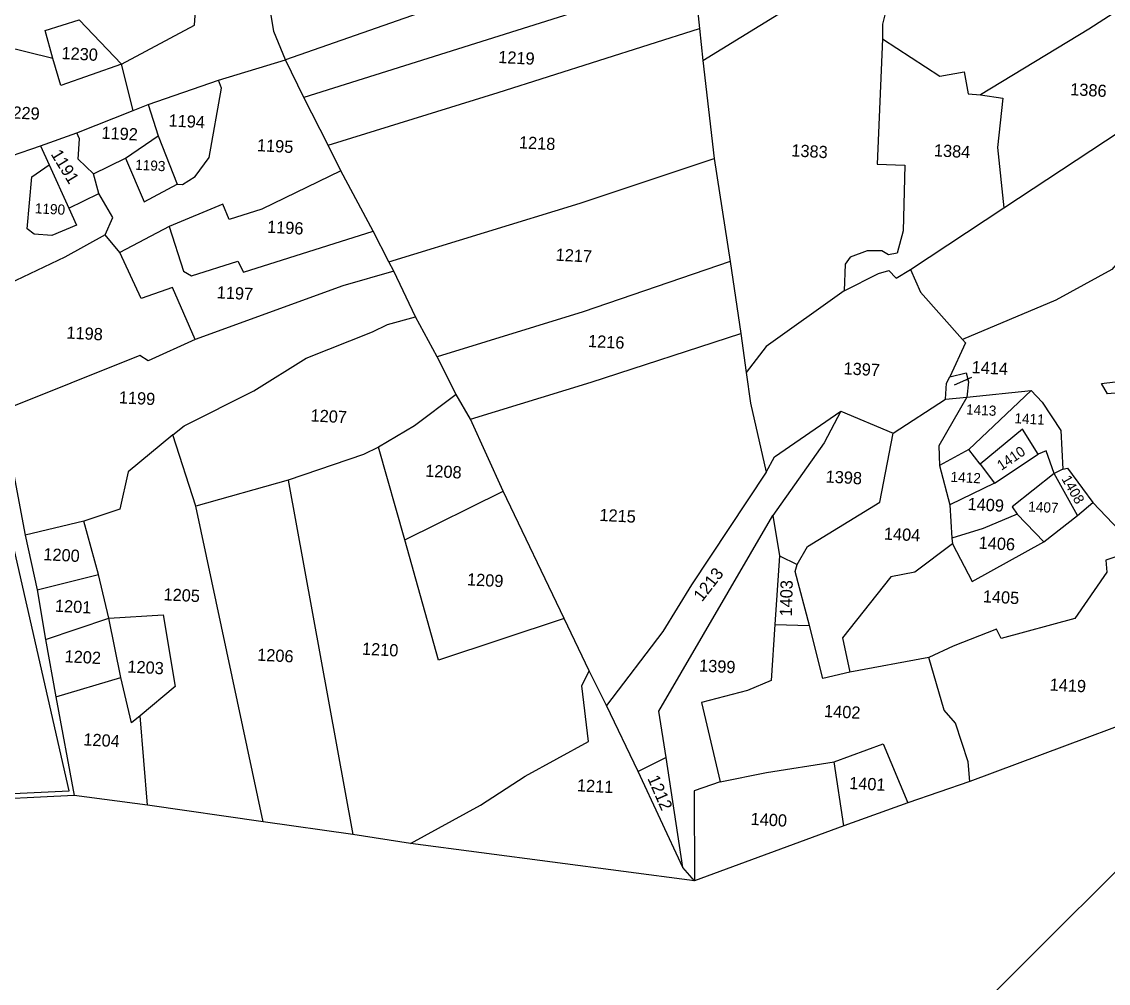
# Model space of a CAD drawing. Header units: metres. Extents: x 255385 to 258919, y 2204351 to 2207088.
# Drawn here: x 256909 to 257552, y 2205686 to 2206255 of the extents above; entities that cross this region are included whole.
import ezdxf

# ---------------------------------------------------------------- set-up
doc = ezdxf.new("R2010")
doc.units = ezdxf.units.M
doc.header["$MEASUREMENT"] = 0
for name, color, linetype in [('OFF', 1, 'Continuous'), ('POLY_PARCEL', 6, 'Continuous'), ('SYM_ARROW', 1, 'Continuous'), ('TEXT_PARCEL', 7, 'Continuous')]:
    doc.layers.add(name, color=color, linetype=linetype)
doc.styles.get("Standard").update_dxf_attribs({"font": 'simplex.shx'})
doc.styles.add('TEXT_MAP', font='KRDEV050.TTF', dxfattribs={"height": 1.8})
doc.dimstyles.get("Standard").update_dxf_attribs({"dimtxt": 0.18, "dimasz": 0.18, "dimexe": 0.18, "dimexo": 0.0625, "dimgap": 0.09, "dimtad": 0, "dimtih": 1, "dimtoh": 1, "dimdec": 4, "dimzin": 0, "dimdsep": 46, "dimtxsty": 'Standard', "dimcen": 0.09, "dimadec": 0, "dimazin": 0, "dimtfac": 1, "dimtdec": 4, "dimtofl": 0, "dimtmove": 0, "dimatfit": 3, "dimfxl": 1, "dimtolj": 1, "dimtzin": 0, "dimarcsym": 0})

# ---------------------------------------------------------------- blocks, each defined once
blk = doc.blocks.new('fdfdf')
at = {"layer": 'POLY_PARCEL'}
blk.add_lwpolyline([(2127.14, 2815.38), (2210.82, 2777.64), (2231.6, 2859.57)], dxfattribs=at)
blk = doc.blocks.new('TEXTARROW')
blk.add_leader([(0, 0), (8.64, 0)], dimstyle='Standard', override={"dimtxt": 2.5, "dimasz": 2.5, "dimexe": 1.25, "dimexo": 0.625, "dimgap": 0.625, "dimtad": 1, "dimtih": 0, "dimtoh": 0, "dimzin": 8, "dimcen": 2.5, "dimtofl": 1})
blk = doc.blocks.new('GFDGFDDGEWE')
at = {"layer": 'OFF'}
blk.add_lwpolyline([(257394.3, 2206024.19), (257425.16, 2206011.14)], dxfattribs=at)
at = {"layer": 'POLY_PARCEL'}
for points in [[(257304.39, 2206316.03), (257234.93, 2206291.46), (257065.49, 2206232.11)], [(257065.49, 2206232.11), (257058.65, 2206248.89), (257050.26, 2206300.52), (257048.54, 2206304.48)], [(256968.51, 2206229.52), (257011.78, 2206252.58), (257012.79, 2206267.01), (256999.3, 2206286.08)], [(257312.48, 2206231.58), (257402.48, 2206287.01)], [(257307.05, 2206284.26), (257251.45, 2206264.83), (257076.39, 2206209.81)], [(257307.05, 2206284.26), (257310.58, 2206250.51)], [(257590.79, 2206282.6), (257541.04, 2206250.27), (257476.9, 2206211.3)], [(256927.84, 2206232.88), (256923.39, 2206249.3), (256943.55, 2206255.71), (256968.51, 2206229.52)], [(257420.19, 2206258.73), (257418.86, 2206253.05), (257418.91, 2206244.38)], [(257090.85, 2206181.52), (257191.41, 2206212.73), (257310.58, 2206250.51)], [(257310.58, 2206250.51), (257312.48, 2206231.58)], [(256927.84, 2206232.88), (256883.69, 2206243.67), (256877.92, 2206244.22)], [(257418.91, 2206244.38), (257415.75, 2206170.28), (257432.07, 2206169.67), (257431.04, 2206130.93), (257427.52, 2206117.59), (257422.36, 2206116.59), (257418.4, 2206119.09), (257409.72, 2206119.04), (257399.8, 2206115.23), (257396.77, 2206111.05), (257396.19, 2206095.26)], [(257418.91, 2206244.38), (257452.75, 2206222.42), (257467.19, 2206224.97), (257469.56, 2206211.83), (257476.9, 2206211.3)], [(256968.51, 2206229.52), (256932.55, 2206216.94), (256927.84, 2206232.88)], [(256975.44, 2206202.12), (256968.51, 2206229.52)], [(257025.93, 2206219.96), (257065.49, 2206232.11)], [(257076.39, 2206209.81), (257065.49, 2206232.11)], [(257312.48, 2206231.58), (257319.32, 2206173.75)], [(257490.73, 2206144.47), (257584.97, 2206206.6), (257622.26, 2206230.4)], [(256984.32, 2206205.51), (257025.93, 2206219.96)], [(257001.51, 2206158.51), (257004.64, 2206158.34), (257012.14, 2206163.02), (257020.47, 2206174.17), (257027.72, 2206215.31), (257025.93, 2206219.96)], [(257090.85, 2206181.52), (257076.39, 2206209.81)], [(257476.9, 2206211.3), (257490.08, 2206209.33), (257487, 2206180.14), (257490.73, 2206144.47)], [(256942.11, 2206188.92), (256975.44, 2206202.12)], [(256975.44, 2206202.12), (256984.32, 2206205.51)], [(256984.32, 2206205.51), (256990.22, 2206187.12)], [(256920.67, 2206181.12), (256942.11, 2206188.92)], [(256952.04, 2206164.51), (256942.83, 2206173.21), (256943.71, 2206185.23), (256942.11, 2206188.92)], [(256970.9, 2206173.89), (256990.22, 2206187.12)], [(256990.22, 2206187.12), (257001.51, 2206158.51)], [(256868.96, 2206163.33), (256920.67, 2206181.12)], [(256920.67, 2206181.12), (256925.75, 2206169.92)], [(257098.26, 2206166.39), (257090.85, 2206181.52)], [(257693.2, 2206178.13), (257612.88, 2206142.57), (257582.57, 2206125.04), (257569.55, 2206125.22), (257554.58, 2206107.89), (257521.43, 2206089.74), (257466.23, 2206066.55)], [(256937.38, 2206144.27), (256941.97, 2206134.14), (256927.39, 2206128.15), (256916.8, 2206128.96), (256912.61, 2206132.08), (256915.45, 2206162.83), (256925.75, 2206169.92)], [(256925.75, 2206169.92), (256937.38, 2206144.27)], [(256952.04, 2206164.51), (256970.9, 2206173.89)], [(256970.9, 2206173.89), (256981.86, 2206147.96), (257001.51, 2206158.51)], [(257126.66, 2206112.51), (257239.98, 2206147.31), (257319.32, 2206173.75)], [(257319.32, 2206173.75), (257328.65, 2206112.66)], [(256955.05, 2206153), (256952.04, 2206164.51)], [(257098.26, 2206166.39), (257051.6, 2206143.74), (257032.17, 2206137.52), (257028.55, 2206146.65), (256996.66, 2206133.37)], [(257117.39, 2206130.61), (257098.26, 2206166.39)], [(256937.38, 2206144.27), (256955.05, 2206153)], [(256958.93, 2206128.47), (256963.49, 2206138.8), (256955.05, 2206153)], [(257435.44, 2206107.98), (257490.73, 2206144.47)], [(256996.66, 2206133.37), (256967.57, 2206118.11)], [(256996.66, 2206133.37), (257005.18, 2206107.08), (257009.86, 2206104.18), (257037.39, 2206112.86), (257040.67, 2206106.41), (257117.39, 2206130.61)], [(257126.66, 2206112.51), (257117.39, 2206130.61)], [(256958.93, 2206128.47), (256935.03, 2206115.25), (256885.03, 2206091.61)], [(256967.57, 2206118.11), (256958.93, 2206128.47)], [(257012.2, 2206066.49), (256998.61, 2206097.39), (256980.14, 2206090.89), (256967.57, 2206118.11)], [(257129.68, 2206107.03), (257126.66, 2206112.51)], [(257328.65, 2206112.66), (257241.64, 2206082.88), (257155.41, 2206056.27)], [(257328.65, 2206112.66), (257335.1, 2206070.06)], [(257129.68, 2206107.03), (257099.45, 2206098.33), (257012.2, 2206066.49)], [(257142.51, 2206080.03), (257129.68, 2206107.03)], [(257396.19, 2206095.26), (257416.42, 2206105.67), (257422.64, 2206107.38), (257426.99, 2206102.81), (257435.44, 2206107.98)], [(257435.44, 2206107.98), (257441.38, 2206094.65), (257466.23, 2206066.55)], [(257396.19, 2206095.26), (257350, 2206062.49), (257338.22, 2206046.96)], [(256998.83, 2206010.22), (257005.63, 2206015.41), (257046.85, 2206036.17), (257077.85, 2206055.53), (257117.1, 2206071.07), (257126.03, 2206075.43), (257142.51, 2206080.03)], [(257155.41, 2206056.27), (257142.51, 2206080.03)], [(257012.2, 2206066.49), (256984.23, 2206053.97), (256979.32, 2206057.13), (256897.69, 2206024.3)], [(257175.07, 2206019.39), (257246.47, 2206041.28), (257335.1, 2206070.06)], [(257335.1, 2206070.06), (257338.22, 2206046.96)], [(257466.23, 2206066.55), (257467.89, 2206064.66), (257458.65, 2206044.38)], [(257166.66, 2206034.08), (257155.41, 2206056.27)], [(257642.01, 2206040.65), (257598.73, 2206038.61), (257552.01, 2206034.45), (257548.5, 2206040.51), (257641.06, 2206051.68)], [(257338.22, 2206046.96), (257340.65, 2206028.97), (257350.09, 2205988.14)], [(257456.08, 2206031.31), (257456.7, 2206040.72), (257458.65, 2206044.38)], [(257458.65, 2206044.38), (257468.32, 2206046.87), (257469.79, 2206041.53), (257468.68, 2206032.39)], [(257468.68, 2206032.39), (257506.77, 2206036.39)], [(257470.05, 2206001.38), (257506.77, 2206036.39)], [(257506.77, 2206036.39), (257513.43, 2206029.52), (257524.33, 2206012.65), (257525.62, 2205989.78)], [(257166.66, 2206034.08), (257141.88, 2206015.49), (257120.66, 2206002.85)], [(257175.07, 2206019.39), (257166.66, 2206034.08)], [(257425.16, 2206011.14), (257456.08, 2206031.31)], [(257468.68, 2206032.39), (257452.23, 2206003.62), (257452.62, 2205992.07)], [(257456.08, 2206031.31), (257468.68, 2206032.39)], [(256897.69, 2206024.3), (256911.6, 2205950.72)], [(257350.09, 2205988.14), (257354.92, 2205997.06), (257394.3, 2206024.19)], [(257394.3, 2206024.19), (257384.36, 2206005.4), (257354.04, 2205962.34)], [(257194.32, 2205976.84), (257175.07, 2206019.39)], [(256998.83, 2206010.22), (256972.52, 2205988.2), (256967.49, 2205966.25), (256946.23, 2205959.13)], [(257012.54, 2205967.97), (256998.83, 2206010.22)], [(257368.36, 2205933.46), (257374.44, 2205944.16), (257417.22, 2205970.21), (257425.16, 2206011.14)], [(257511.05, 2205998.7), (257501.8, 2206013.48), (257476.62, 2205992.76)], [(257120.66, 2206002.85), (257111.73, 2205998.5), (257067.17, 2205983.24)], [(257136.27, 2205948.03), (257120.66, 2206002.85)], [(257470.05, 2206001.38), (257452.62, 2205992.07)], [(257476.62, 2205992.76), (257470.05, 2206001.38)], [(257485.16, 2205981.58), (257511.05, 2205998.7)], [(257520.48, 2205987.18), (257515.68, 2206000.71), (257511.05, 2205998.7)], [(257452.62, 2205992.07), (257458.8, 2205968.76)], [(257476.62, 2205992.76), (257485.16, 2205981.58)], [(257525.62, 2205989.78), (257520.48, 2205987.18)], [(257525.62, 2205989.78), (257528.42, 2205990.38), (257537.31, 2205978.38), (257543.39, 2205970.04)], [(257067.17, 2205983.24), (257012.54, 2205967.97)], [(257067.17, 2205983.24), (257105.35, 2205773.73)], [(257350.09, 2205988.14), (257305.89, 2205921.3), (257288.96, 2205893.71), (257255.52, 2205849.98)], [(257520.48, 2205987.18), (257495.6, 2205967.44), (257498.64, 2205963.27)], [(257534.22, 2205962.39), (257520.48, 2205987.18)], [(257136.27, 2205948.03), (257194.32, 2205976.84)], [(257230.45, 2205901.53), (257194.32, 2205976.84)], [(257485.16, 2205981.58), (257458.8, 2205968.76)], [(257534.22, 2205962.39), (257543.39, 2205970.04)], [(257543.39, 2205970.04), (257563.12, 2205949.45), (257567.47, 2205941.45)], [(257052.33, 2205781.12), (257012.54, 2205967.97)], [(257458.8, 2205968.76), (257459.87, 2205949.09)], [(256946.23, 2205959.13), (256911.6, 2205950.72)], [(256954.95, 2205927.53), (256946.23, 2205959.13)], [(257290.84, 2205819.24), (257286.5, 2205846.71), (257354.04, 2205962.34)], [(257354.04, 2205962.34), (257357.85, 2205938.48)], [(257498.64, 2205963.27), (257478.51, 2205954.78), (257459.87, 2205949.09)], [(257498.64, 2205963.27), (257514.33, 2205946.91)], [(257514.33, 2205946.91), (257534.22, 2205962.39)], [(256911.6, 2205950.72), (256918.55, 2205918.37)], [(257230.45, 2205901.53), (257156.18, 2205876.72), (257136.27, 2205948.03)], [(257460.19, 2205945.56), (257437.98, 2205928.95), (257423.79, 2205926.19), (257395.28, 2205890.11), (257399.59, 2205869.65)], [(257459.87, 2205949.09), (257460.19, 2205945.56)], [(257460.19, 2205945.56), (257471.94, 2205923.34), (257514.33, 2205946.91)], [(257357.85, 2205938.48), (257355.18, 2205898)], [(257357.85, 2205938.48), (257368.36, 2205933.46)], [(257567.47, 2205941.45), (257551, 2205935.98), (257551.63, 2205928.84), (257532.6, 2205901.37), (257489.08, 2205889.64), (257486.36, 2205895.05), (257460.75, 2205885.13), (257446.22, 2205878.46)], [(257375.72, 2205897.23), (257367.13, 2205929.26), (257368.36, 2205933.46)], [(256918.55, 2205918.37), (256954.95, 2205927.53)], [(256961.07, 2205901.61), (256954.95, 2205927.53)], [(256918.55, 2205918.37), (256923.49, 2205889.02)], [(256923.49, 2205889.02), (256961.07, 2205901.61)], [(256961.07, 2205901.61), (256993.08, 2205903.68), (257000.26, 2205861.29), (256979.52, 2205843.89)], [(256968.06, 2205866.57), (256961.07, 2205901.61)], [(257245.25, 2205870.57), (257230.45, 2205901.53)], [(257355.18, 2205898), (257352.98, 2205864.86), (257338.89, 2205858.84), (257311.69, 2205851.83), (257322.74, 2205804.89)], [(257355.18, 2205898), (257375.72, 2205897.23)], [(257399.59, 2205869.65), (257383.6, 2205865.99), (257375.72, 2205897.23)], [(256923.49, 2205889.02), (256929.63, 2205855.04)], [(257446.22, 2205878.46), (257399.59, 2205869.65)], [(257470.45, 2205805.1), (257469.53, 2205816.58), (257461.97, 2205839.53), (257455.35, 2205847.15), (257446.22, 2205878.46)], [(257139.63, 2205768.29), (257180.95, 2205790.97), (257207.48, 2205808.15), (257244.82, 2205828.63), (257241.01, 2205861.66), (257245.25, 2205870.57)], [(257255.52, 2205849.98), (257245.25, 2205870.57)], [(256929.63, 2205855.04), (256968.06, 2205866.57)], [(256979.52, 2205843.89), (256974.47, 2205839.81), (256968.06, 2205866.57)], [(257623.74, 2205862.13), (257470.45, 2205805.1)], [(256929.63, 2205855.04), (256940.5, 2205796.77)], [(257274.23, 2205810.84), (257255.52, 2205849.98)], [(256983.97, 2205791.02), (256979.52, 2205843.89)], [(257390.33, 2205816.74), (257419.17, 2205827.28), (257433.76, 2205792.47)], [(257290.84, 2205819.24), (257274.23, 2205810.84)], [(257300.71, 2205754.15), (257290.84, 2205819.24)], [(257322.74, 2205804.89), (257350.12, 2205810.42), (257390.33, 2205816.74)], [(257396.06, 2205778.77), (257390.33, 2205816.74)], [(257300.71, 2205754.15), (257274.23, 2205810.84)], [(257322.74, 2205804.89), (257307.46, 2205799.42), (257307.58, 2205746.28)], [(257470.45, 2205805.1), (257433.76, 2205792.47)], [(256940.5, 2205796.77), (256749.15, 2205787.2), (256782.52, 2205599.35), (256793.97, 2205538.4), (256837.74, 2205569.74), (256977.44, 2205526.52), (257026.67, 2205429.19), (257002.23, 2205326.63), (257098.24, 2205333.47)], [(256983.97, 2205791.02), (256940.5, 2205796.77)], [(257052.33, 2205781.12), (256983.97, 2205791.02)], [(257433.76, 2205792.47), (257396.06, 2205778.77)], [(257105.35, 2205773.73), (257052.33, 2205781.12)], [(257396.06, 2205778.77), (257307.58, 2205746.28)], [(257139.63, 2205768.29), (257105.35, 2205773.73)], [(257307.58, 2205746.28), (257139.63, 2205768.29)], [(257430.15, 2205625.31), (257570.97, 2205765.72)], [(257307.58, 2205746.28), (257300.71, 2205754.15)]]:
    blk.add_lwpolyline(points, dxfattribs=at)
at = {"xscale": 1.988515468938585, "yscale": 1.988515468938585, "zscale": 1.988515468938585, "rotation": 27.01368120761968}
blk.add_blockref('fdfdf', (255529.68, 2198881.96), dxfattribs=at)
at = {"layer": 'SYM_ARROW', "xscale": 1.286728083731086, "yscale": 1.286728083731086, "zscale": 1.286728083731086, "rotation": 203.5069358179589}
blk.add_blockref('TEXTARROW', (257471.48, 2206043.98), dxfattribs=at)
at = {"layer": 'TEXT_PARCEL', "style": 'TEXT_MAP'}
for s, height, rotation, p in [('1230', 7.224, 356.9663, (256932.88, 2206232.51)), ('1219', 7.224, 356.9663, (257191.35, 2206230.2)), ('1386', 7.224, 356.9663, (257529.82, 2206211.12)), ('1229', 7.224, 356.9663, (256898.44, 2206197.64)), ('1194', 7.224, 356.9663, (256996.25, 2206192.66)), ('1192', 7.224, 356.9663, (256956.53, 2206185.38)), ('1195', 7.224, 356.9663, (257048.55, 2206178)), ('1218', 7.224, 356.9663, (257203.61, 2206179.7)), ('1383', 7.224, 356.9663, (257364.79, 2206174.93)), ('1384', 7.224, 356.9663, (257449.17, 2206174.97)), ('1191', 7.224, 301.45562, (256926.44, 2206176.24)), ('1193', 6.02, 356.9663, (256976.47, 2206167.02)), ('1190', 6.02, 356.9663, (256917.11, 2206141.25)), ('1196', 7.224, 356.9663, (257054.55, 2206129.73)), ('1217', 7.224, 356.9663, (257225.31, 2206113.2)), ('1197', 7.224, 356.9663, (257024.75, 2206090.95)), ('1198', 7.224, 356.9663, (256935.8, 2206067.14)), ('1216', 7.224, 356.9663, (257244.49, 2206062.14)), ('1414', 7.224, 356.9663, (257471.48, 2206046.69)), ('1397', 7.224, 356.9663, (257395.68, 2206045.96)), ('1199', 7.224, 356.9663, (256966.82, 2206028.81)), ('1413', 6.02, 356.9663, (257468.19, 2206022.26)), ('1207', 7.224, 356.9663, (257080.28, 2206018.1)), ('1411', 6.02, 356.9663, (257496.81, 2206017.03)), ('1410', 6.02, 34.24083, (257489.2, 2205988.78)), ('1208', 7.224, 356.9663, (257148.13, 2205985.39)), ('1398', 7.224, 356.9663, (257385.09, 2205981.93)), ('1412', 6.02, 356.9663, (257459.03, 2205982.35)), ('1408', 6.02, 299.79363, (257524.61, 2205984.1)), ('1409', 7.224, 356.9663, (257469.08, 2205965.73)), ('1407', 6.02, 356.9663, (257504.99, 2205964.77)), ('1215', 7.224, 356.9663, (257251.22, 2205959.24)), ('1404', 7.224, 356.9663, (257419.56, 2205948.16)), ('1406', 7.224, 356.9663, (257475.66, 2205942.8)), ('1200', 7.224, 356.9663, (256922.14, 2205935.99)), ('1213', 7.224, 52.11319, (257312.05, 2205910.97)), ('1209', 7.224, 356.9663, (257172.88, 2205921.1)), ('1205', 7.224, 356.9663, (256993.26, 2205912.25)), ('1403', 7.224, 88.55912, (257365.25, 2205902.6)), ('1201', 7.224, 356.9663, (256929.01, 2205905.5)), ('1405', 7.224, 356.9663, (257478.1, 2205911.04)), ('1210', 7.224, 356.9663, (257110.72, 2205880.06)), ('1202', 7.224, 356.9663, (256934.72, 2205875.6)), ('1206', 7.224, 356.9663, (257048.68, 2205876.53)), ('1203', 7.224, 356.9663, (256971.89, 2205869.52)), ('1399', 7.224, 356.9663, (257310.19, 2205870.14)), ('1419', 7.224, 356.9663, (257517.65, 2205858.86)), ('1402', 7.224, 356.9663, (257384.16, 2205843.2)), ('1204', 7.224, 356.9663, (256945.83, 2205826.39)), ('1211', 7.224, 356.9663, (257237.92, 2205799.23)), ('1212', 7.224, 293.55577, (257279.62, 2205806.89)), ('1401', 7.224, 356.9663, (257399.01, 2205800.58)), ('1400', 7.224, 356.9663, (257340.69, 2205779.37))]:
    blk.add_text(s, height=height, rotation=rotation, dxfattribs=at).set_placement(p)

msp = doc.modelspace()

# ---------------------------------------------------------------- block references
msp.add_blockref('GFDGFDDGEWE', (0, 0))

doc.saveas('drawing.dxf')
